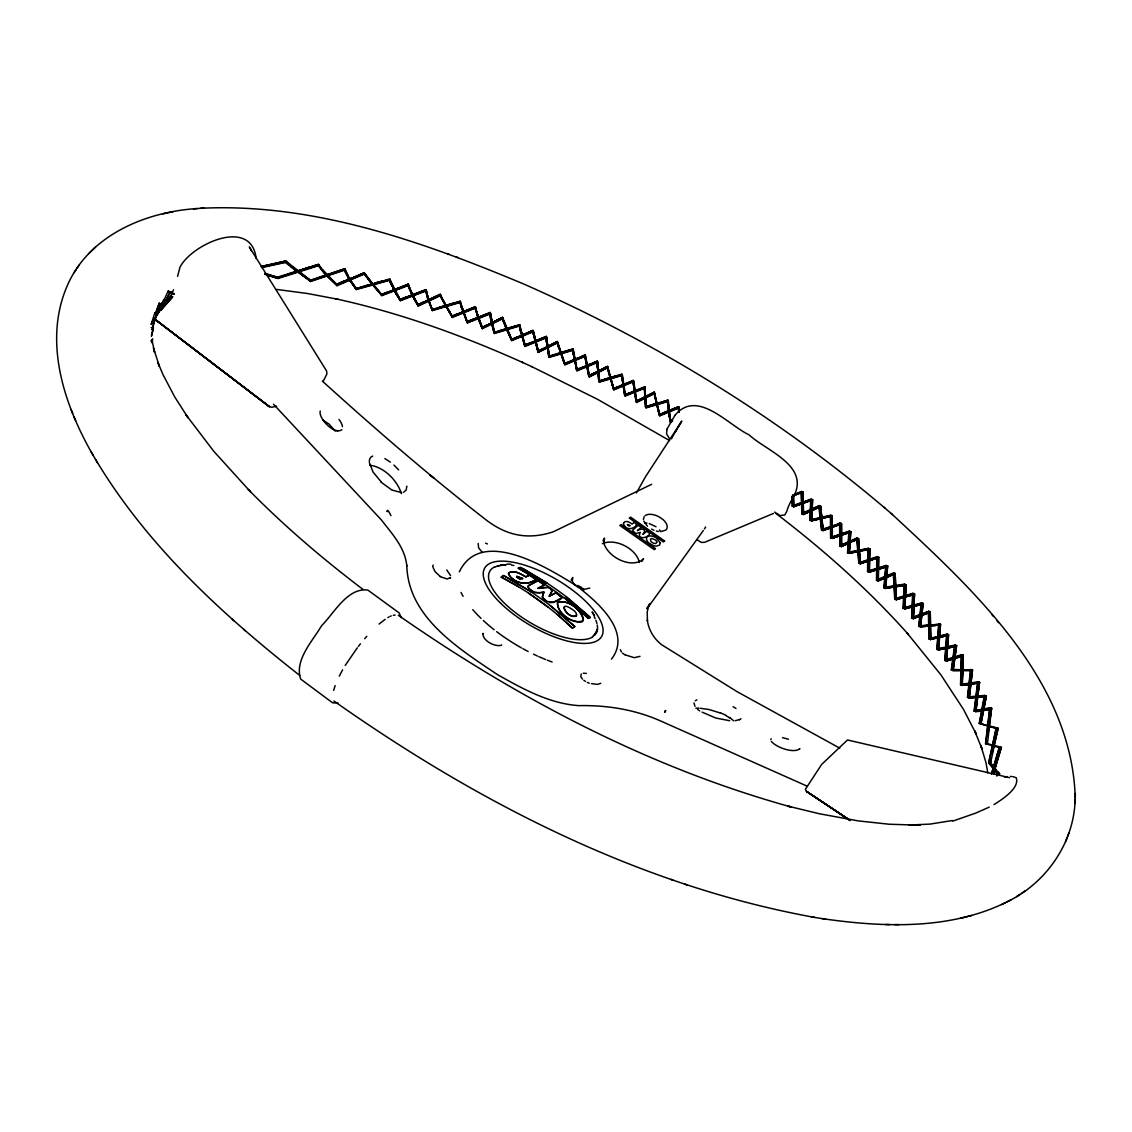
<?xml version="1.0" encoding="UTF-8"?>
<svg xmlns="http://www.w3.org/2000/svg" width="1132" height="1132" viewBox="0 0 1132 1132"><rect width="100%" height="100%" fill="white"/><g stroke="black" fill="none" stroke-linecap="round" stroke-linejoin="round"><path stroke-width="1.5" d="M646.315 407.393L644.702 386.79L644.801 388.177L625.161 396.087L624.921 394.757L644.702 386.79L646.315 407.393L668.389 401.053L670.668 421.783L672.705 420.977L670.413 422.264L668.205 409.855L667.88 400.204L668.389 401.053M645.198 387.625L625.402 395.592L622.388 375.003L621.539 374.664L624.68 395.238L644.306 387.342L646.018 407.845L668.022 401.535L667.512 400.686L649.57 405.85M886.144 565.434L884.219 587.409L904.468 584.126L905.968 584.692L904.624 608.889L903.124 608.337L904.086 584.621L883.908 587.833L885.719 565.986L887.644 565.986L886.144 565.434L867.848 571.122L868.286 548.312L847.854 552.388L849.269 531.092L850.755 531.658L849.34 552.954L847.543 552.826L848.858 531.658L850.755 531.658L832.345 537.884L830.86 537.332L830.761 515.202L810.144 519.885L811.092 499.099L812.578 499.665L811.63 520.451L809.847 520.31L810.682 499.651L812.168 500.217L811.319 520.876L832.246 515.768L830.761 515.202M644.702 386.79L645.523 406.996L667.512 400.686L670.059 421.217L667.88 400.204L649.938 405.383M884.219 587.409L885.719 587.975L905.968 584.692L904.624 608.889L922.665 604.049L923.089 603.483L921.589 602.917L903.421 607.87L904.468 584.126M809.281 511.805L803.366 514.466L802.574 492.604L801.088 492.024L801.881 513.9L803.366 514.466L818.776 507.433M899.303 585.952L905.968 584.692L904.921 608.422L911.019 606.936M603.738 542.115L603.922 543.487L604.545 538.082L602.974 540.756M809.621 511.254L803.635 513.956L802.942 492.052L794.324 495.363L802.942 492.052L803.366 514.466L802.942 492.052L801.456 491.486L802.149 513.376L803.635 513.956L809.564 511.268M946.465 635.703L930.476 639.495L929.896 612.384L928.382 611.818L928.962 638.929L930.476 639.495L945.574 635.972M671.488 438.806L672.111 437.589M945.956 635.406L930.73 639.028L930.249 611.789L930.476 639.495L930.249 611.789L928.735 611.223L929.216 638.462L936.588 637.811M953.526 646.896L938.386 649.895L936.857 649.343L938.612 624.256L940.522 624.298L919.043 625.883L921.589 602.917M960.346 656.758L946.338 660.989L944.796 660.437L946.621 634.67L948.545 634.642L947.017 634.09L935.06 637.245M944.513 648.438L937.154 648.877L939.008 623.746M951.927 659.036L946.621 660.48L945.093 659.928L947.017 634.09M831.015 527.385L841.43 523.564L841.331 546.53L841.43 523.564L839.944 522.998L840.128 545.454L857.037 538.025L858.523 538.591L841.331 546.53L841.062 524.102L839.576 523.536L839.845 545.964L841.331 546.53L851.391 542.214M945.291 648.268L938.683 649.428L940.522 624.298L938.386 649.895L940.126 624.807L938.386 649.895L954.432 646.655M950.031 659.574L946.621 660.48L948.545 634.642L946.338 660.989L948.149 635.236L946.338 660.989L952.309 659.362M172.248 292.693L168.13 291.15L173.889 294.207L170.267 291.999M937.296 625.232L920.231 626.859L922.665 604.049L904.624 608.889L905.586 585.187L904.086 584.621M809.847 520.31L830.393 515.683L830.577 537.799L832.062 538.365L850.344 532.224L849.028 553.378L869.772 548.879L868.286 548.312M154.843 319.281L156.768 313.72L154.716 313.026L156.655 314.356L156.612 315.587L153.457 322.45M160.263 306.928L160.164 305.499M1007.268 901.737C1046.223 883.031 1074.226 842.732 1075.145 799.15M1075.23 797.508C1071.565 678.903 972.247 588.626 891.266 513.504M693.93 702.93L694.991 706.255M867.848 571.122L869.334 571.674L887.644 565.986L885.408 588.399L887.219 566.552L885.408 588.399L905.586 585.187L885.408 588.399L883.908 587.833M1074.99 803.239L1075.4 793.475M406.855 486.166L406.19 489.972L403.7 492.25M869.051 560.566L878.644 557.255L878.276 580.447L876.493 580.405L876.776 557.241L878.262 557.807L877.993 580.971L895.143 573.485L893.643 572.919L876.776 579.881L877.159 556.689L878.644 557.255L878.276 580.447L884.007 578.197M847.543 552.826L867.904 548.808L867.565 571.589L869.051 572.155L887.644 565.986L885.719 587.975L895.143 586.645M912.916 606.427L923.089 603.483L920.557 626.435L918.717 626.307L921.151 603.498L922.665 604.049L920.231 626.859L938.725 625.005M955.111 658.06L963.191 655.23L962.087 685.412L962.808 655.852L961.266 655.301L960.53 684.86L969.516 684.733L979.562 682.384L978.006 681.818L960.785 684.393L961.648 654.664L963.191 655.23L962.087 685.412L977.454 683.332M967.45 697.383L970.534 669.903L972.501 669.932L951.616 669.578L955.054 645.07L956.582 645.636L953.144 670.13L951.29 669.988L954.601 645.665L956.582 645.636L946.706 647.999L956.582 645.636L953.144 670.13L972.501 669.932L969.303 697.482L967.45 697.383L985.887 696.605L986.368 695.968L984.798 695.402L967.747 696.93L970.945 669.38M978.006 681.818L974.411 710.627L990.033 707.712L991.618 708.278L991.193 708.972L975.685 711.688L979.138 682.992L977.567 682.44L960.53 684.86M988.986 725.57L991.193 708.972L978.614 711.476L974.114 711.122L977.567 682.44M643.443 519.489L644.108 516.73M928.325 613.02L913.17 618.61L914.09 594.413L912.59 593.861L911.67 618.058L913.17 618.61L928.65 612.893M925.509 613.7L913.467 618.086L914.486 593.861L913.17 618.61L914.486 593.861L912.986 593.295L911.953 617.534L913.467 618.086L927.83 612.78M1000.872 748.026L985.548 743.71L989.609 708.406L991.193 708.972L989.198 723.631M960.785 684.393L967.761 684.464L979.562 682.384L975.685 711.688M344.581 270.152L310.593 281.514L310.324 280.17L285.773 261.053L261.421 266.784L285.773 261.053L295.084 269.727L310.635 281.005L345.133 269.543L344.807 268.723L310.324 280.17L285.052 261.648L261.421 266.784M993.655 773.071L1001.381 747.29L985.802 743.271L990.033 707.712M985.548 743.71L987.401 743.823L991.618 708.278L978.218 711.009M955.295 650.971L952.833 670.54L972.077 670.469L969.006 697.935L985.887 696.605L983.142 709.453M953.951 658.414L963.191 655.23L962.342 684.945L979.562 682.384L975.982 711.179L974.411 710.627M956.13 646.216L952.833 670.54L972.077 670.469L969.006 697.935L985.887 696.605L981.486 719.089M162.852 304.989L170.649 296.117L172.658 296.726L161.508 309.475L162.569 305.98L161.253 303.9L159.216 303.206L161.933 305.569L162.272 307.621L160.886 310.154L158.89 309.475M576.825 614.959C568.377 622.642 554.439 595.701 574.561 611.096A7.882 3.198 35.8 0 1 576.372 613.544L576.33 616.289C571.264 617.294 564.627 612.582 564.019 607.389L564.896 606.582M951.616 669.578L972.501 669.932L969.303 697.482L986.368 695.968L980.821 723.956L979.237 723.39L984.316 696.038M976.463 702.59L979.138 682.992M983.425 724.48L979.534 723.037L984.798 695.402M991.618 708.278L987.925 735.078M967.747 696.93L972.685 697.468L986.368 695.968L981.119 723.589L979.534 723.037M982.972 724.367L996.485 727.749L988.873 762.444L990.514 762.996L996.613 770.453L990.514 762.996L991.335 757.817M151.985 342.869L152.622 338.878M152.013 342.175L152.48 339.501M997.448 774.359L988.632 762.827L996.019 728.343L998.099 728.315L996.485 727.749M990.514 762.996L998.099 728.315L990.825 726.857M151.164 327.643L153.372 327.799L151.603 335.723M636.41 492.915L645.58 476.614L681.789 421.062L678.238 426.976M264.803 273.986L277.793 277.623L317.922 264.959L324.728 273.378L336.657 284.896L364.179 272.77L381.909 295.155L408.567 284.995L410.69 290.797M995.792 736.479L997.632 728.909L979.237 723.39M998.099 728.315L991.873 754.351M177.597 276.392L179.719 268.199M151.377 336.303L153.259 328.337L151.914 329.78M333.657 690.407L335.143 685.596M665.291 711.108L665.658 710.486M432.82 566.311L433.174 565.038M551.878 591.314C550.817 585.343 542.228 588.102 537.926 588.343L544.563 584.947L538.011 580.645L528.078 585.994C529.153 592.56 538.408 593.791 543.983 592.135C537.672 603.469 556.562 604.729 562.25 597.555L555.869 592.828L549.246 596.239L551.878 591.314L549.246 596.239L555.869 592.828L557.468 594.003M152.24 321.559L151.164 324.474L154.306 314.441M156.768 313.72L152.834 326.497M994.688 768.897L996.146 763.973M596.889 631.599L597.512 629.095L594.371 635.392L595.842 633.665L596.889 631.599L592.517 636.792M991.59 773.227L999.231 747.46M993.472 773.764L1001.396 747.29M991.491 774.231L999.74 746.724M156.655 314.356L152.565 327.134M161.253 303.9L154.405 320.002M158.82 304.48L156.386 311.456M164.168 299.739L168.13 291.15M180.002 267.223C191.322 244.526 251.318 216.622 256.143 258.421M161.197 304.494L153.089 323.045M159.216 303.206L155.523 313.352M381.909 295.155L370.872 282.505L364.179 272.77L370.291 282.222L381.47 294.829L408.199 284.189L408.567 284.995M264.789 273.52L277.609 277.142L318.446 264.35L322.323 270.647L336.657 284.896L364.179 272.77M413.817 298.508L417.835 305.286L436.301 296.06L440.334 294.278L440.716 295.084L418.345 305.555L412.77 295.41M621.808 385.135L633.255 380.38L633.75 381.215L614.068 389.408L607.389 366.457L607.573 367.829L589.263 377.013L589.008 375.654L607.389 366.457L607.87 367.277L589.475 376.489L585.046 355.009L585.159 356.368L564.925 364.815L557.255 341.524L537.912 351.585L538.351 352.406L557.397 342.897L557.255 341.524L565.109 364.348L585.513 355.83L585.046 355.009L580.999 356.679M1065.608 841.571L1067.037 837.864M1067.575 836.477L1068.99 832.784M173.493 289.721L172.064 293.174M511.947 340.152L502.424 317.413L502.537 318.785L482.345 328.69L481.949 327.87L502.424 317.413L511.947 340.152L533.427 331.266L533.002 330.445L511.367 339.812L533.002 330.445L538.549 351.868L557.694 342.345M444.253 303.73L451.965 316.606L475.313 306.744L479.657 321.12M770.779 739.621L771.133 738.786M655.272 397.983L659.758 415.84L678.775 408.015L678.266 407.166L659.249 414.991L654.197 392.21L659.956 415.373L679.129 407.478L678.606 406.629L659.447 414.51L654.197 392.21L636.34 401.138L636.594 402.511L654.409 393.611L653.914 392.762L636.113 401.662L632.901 380.918L636.821 401.973L654.706 393.059M478.185 543.445L478.624 547.831L482.303 552.487M392.28 285.632L389.634 279.01L389.55 280.354L356.226 289.551L355.887 288.731L368.975 284.656M480.463 324.516L481.949 327.87L502.127 317.979L511.367 339.812L532.634 330.997L537.912 351.585L557.255 341.524L565.109 364.348M170.125 292.594L174.158 293.598M516.574 337.605L533.002 330.445L538.125 351.047L542.752 348.67M320.229 411.058C318.191 418.175 333.926 435.042 341.878 429.778M538.351 352.406L532.634 330.997L537.912 351.585L556.958 342.076L564.472 363.995L584.692 355.547L588.796 376.178L607.389 366.457L613.869 389.875L633.396 381.753L632.901 380.918L613.403 389.04L607.092 367.009L588.796 376.178L584.692 355.547L566.906 362.962M996.853 776.156L998.113 773.467L988.873 762.444M569.382 361.915L585.046 355.009L589.008 375.654L593.423 373.39M395.691 293.259L399.964 299.923L426.057 289.622L427.571 295.99M170.125 291.844L164.182 303.815L154.362 319.139M502.849 318.219L482.529 328.139L474.945 307.31L481.949 327.87L502.424 317.413L505.778 327.912L511.777 340.633L533.059 331.803M666.989 429.198L666.564 433.924L669.451 438.579M564.472 363.995L558.854 347.368M170.111 292.424L163.914 304.423L154.744 318.531M490.651 313.323L467.601 322.436L459.804 301.678L467.021 322.125L490.241 312.517L492.802 326.257M339.246 676.158L342.614 669.847M878.644 557.255L860.278 563.75L858.523 538.591L841.614 546.006L840.128 545.454M323.115 381.512L326.865 374.055L326.61 371.013L250.016 248.05M911.571 595.248L896.219 599.691L895.143 573.485L885.733 577.476M546.742 337.265L525.262 345.911L519.291 325.139L524.611 345.585L546.303 336.445L549.487 356.905L573.33 349.816L577.263 370.32L597.738 362.028L597.272 361.207L593.21 362.834M589.347 364.391L576.584 369.98L577.037 370.815L597.342 362.58L597.272 361.207L599.578 381.71L622.388 375.003M549.487 356.905L546.303 336.445L546.332 337.817L525.036 346.406L519.715 325.945L494.443 333.459L494.033 332.638L509.952 327.516M163.489 304.366L170.677 296.046L170.338 296.683L172.658 296.726M475.723 307.55L452.489 316.932L440.023 294.844L451.965 316.606L474.945 307.31L475.341 308.116L452.347 317.413L452.107 316.111L475.313 306.744L477.605 316.932L482.345 328.69M793.744 496.382C809.889 465.478 766.307 450.918 749.03 434.801C728.244 425.165 697.482 388.672 675.181 415.034M197.152 208.557C145.405 211.825 89.131 235.3 67.312 285.604C42.945 341.496 64.114 405.001 92.881 454.894M459.337 571.83C481.001 526.592 546.997 567.585 574.759 584.72M482.954 633.722L483.053 633.425C481.963 640.047 494.571 647.348 501.462 645.24L501.66 644.957M672.606 436.711L673.13 435.792M673.682 434.844L674.233 433.867M161.734 303.701L164.366 299.131L159.867 307.041M411.878 293.556L408.199 284.189L408.171 285.575L381.824 295.65L381.47 294.829L408.199 284.189L411.581 294.122M674.813 432.863L677.318 428.561M675.832 431.108L676.03 430.754M676.837 429.368L678.662 426.269M577.037 370.815L572.962 350.312L549.218 357.372L546.303 336.445L524.838 345.09L525.036 346.406M571.122 580.334L572.75 577.447L572.311 580.773M679.327 425.137L680.785 422.689M953.611 658.994L958.337 656.97M986.397 710.188L989.127 708.972M641.816 561.557L643.514 558.727C632.76 569.325 608.478 558.232 603.88 543.204M611.464 659.135C631.599 633.297 600.102 604.417 580.985 589.333M460.583 301.975L432.622 310.126L429.353 302.4L426.057 289.622L426.806 295.735L432 309.786L442.881 306.192M704.401 528.998L705.632 526.974M585.4 365.976L597.272 361.207L599.295 382.163L622.02 375.499L621.539 374.664L598.828 381.328L596.875 361.759L581.494 367.971L592.814 363.386M885.889 566.99L869.051 572.155L869.39 549.374L849.028 553.378L850.344 532.224L832.062 538.365L832.246 515.768L811.63 520.451L810.144 519.885M345.189 665.46L357.33 647.787M600.795 683.303L597.314 684.393L591.456 683.615M170.677 296.046L170.338 296.584A43.794 39.931 37.7 0 0 172.064 293.174M520.097 325.45L494.712 332.992L490.241 312.517L491.217 322.252L494.033 332.638L500.627 330.289M567.84 350.892L548.779 356.552L545.893 336.996L524.611 345.585L520.324 330.671L519.673 324.643L503.839 329.327M579.004 368.99L576.584 369.98L572.877 348.996L559.18 353.085M886.087 577.334L895.143 573.485L896.219 599.691L894.804 574.066L893.304 573.5L894.719 599.125L896.219 599.691L911.939 594.696M460.2 301.169L467.021 322.125L489.831 313.083L490.227 313.889L467.403 322.945L461.29 307.338L460.2 301.169L432 309.786L435.48 308.753M943.097 636.637L938.768 637.288M74.118 272.671L76.283 269.43M77.089 268.199L79.24 264.987M450.154 578.211L450.578 577.589L447.14 578.961L441.721 577.193M548.779 356.552L546.657 341.708M608.351 378.555L598.828 381.328L597.427 366.386M639.99 656.334L634.288 657.692L625.6 655.004M494.033 332.638L490.524 318.446L490.241 312.517L467.219 321.615L461.63 306.829M153.372 327.799L152.141 329.228M389.988 279.816L356.439 289.07L350.411 280.552L344.807 268.723L344.255 269.345L349.717 280.255L355.887 288.731L389.634 279.01L394.615 291.561M368.664 285.151L364.348 286.354L389.196 279.533L395.379 292.792L399.964 299.923L425.604 290.202L425.972 291.009L400.318 300.73L400.134 299.4L426.057 289.622L427.556 298.367L432.382 310.607L460.186 302.485L467.403 322.945M648.594 606.554L648.155 607.276L649.966 603.526L646.797 608.733L647.645 607.672M703.283 530.554L648.438 606.766L647.207 612.044L647.433 620.916L647.334 620.209C648.594 629.887 653.956 638.802 661.668 644.745L737.229 691.751L839.746 748.139M581.225 674.007L580.815 676.71L582.428 679.058M799.461 749.2L799.857 748.662C794.282 753.714 776.807 747.842 771.387 741.446M563.326 352.222L572.877 348.996L573.33 349.816M934.551 625.6L939.121 624.51M358.349 646.443L360.443 643.825M309.149 267.194L287.74 274.383L318.446 264.35L325.365 273.633L337.025 285.165L364.518 273.576M172.319 297.277L160.886 310.154M164.678 303.093L166.942 300.489M364.688 638.717L366.81 636.311M150.853 341.1L151.844 339.996M95.583 246.96L88.763 253.582M379.093 624.057L385.121 619.346M678.266 407.166L679.03 412.062L679.129 407.478M640.302 528.276L641.264 527.498L638.151 525.319L632.321 530.441L635.844 533.497L640.33 532.394C636.014 539.497 647.688 538.917 649.839 533.497L646.712 531.304L642.849 534.389C647.702 529.054 641.363 527.753 637.401 530.597L639.821 528.658M678.507 411.199L678.606 406.629M1009.631 777.684L847.472 739.974L821.648 764.425L805.376 789.301L806.437 791.367L848.929 819.653M1016.593 896.586L1020.088 894.28M1021.757 893.162L1025.252 890.856M589.786 588.102L584.027 589.362A10.174 5.886 27.1 0 1 578.381 587.522L575.127 585.202A10.174 5.886 27.1 0 1 572.339 581.041M739.493 719.683L740.936 718.792M993.995 804.583C1001.891 799.574 1019.875 788.24 1016.253 777.826M372.711 456.069L371.254 456.889A23.135 10.471 43.9 0 0 369.329 461.587M695.317 700.765L696.902 699.873M387.837 617.605L389.111 616.898M560.071 598.701L553.124 602.521L549.459 602.592M561.713 597.837L559.052 595.177M822.101 918.618C884.856 927.674 953.37 930.306 1011.088 899.784M1001.636 904.609L1005.442 902.657M487.114 324.799L482.133 327.332L482.529 328.139M387.087 511.197C387.568 513.433 386.069 505.65 390.979 515.654M593.168 373.942L607.092 367.009L613.869 389.875M412.501 295.976L418.203 306.107L440.405 295.65L440.023 294.844L417.835 305.286L407.803 284.769L381.47 294.829L368.325 278.783L381.555 294.334L388.318 291.66M542.511 349.208L556.958 342.076L558.585 347.906M602.408 543.629C615.709 537.955 636.297 548.652 639.424 562.533M486.887 325.351L502.127 317.979L503.542 321.771M442.032 298.112L440.334 294.278L417.977 304.734L418.203 306.107M989.227 807.13L975.911 813.031L952.748 821.125M423.552 301.989L417.977 304.734L414.057 297.942M651.65 484.326L553.166 531.842C522.885 541.846 502.099 531.7 487.142 520.72C430.217 476.544 375.697 429.424 322.309 381.06M423.354 302.555L440.023 294.844L441.749 298.678M801.881 513.9L818.818 506.145L821.492 529.988L822.978 530.554L820.615 506.16L819.129 505.58L802.149 513.376M819.087 507.292L812.422 510.376M317.922 264.959L325.04 274.199L336.982 285.717L364.179 274.17L381.824 295.65M810.908 510.659L820.615 506.16L823.205 530.087L831.822 527.087M810.682 510.758L820.615 506.16L822.978 530.554L830.336 528.021M529.309 575.254L525.885 576.853C521.017 574.377 514.013 569.226 508.565 573.061L509.938 576.598A11.362 4.104 23.7 0 0 512.145 578.494C519.121 584.239 528.715 585.117 535.931 579.358L529.309 575.254L525.885 576.853C520.89 574.108 514.89 570.075 509.089 572.523L508.367 573.754C513.659 583.39 527.243 586.206 535.931 579.358L532.648 577.278M590.38 617.52L566.382 596.889L590.38 617.52L588.527 618.355L564.316 597.738L588.527 618.355M895.61 593.182L894.804 574.066L877.993 580.971L878.262 557.807L860.278 563.75L858.197 539.157L856.712 538.591L839.845 545.964M853.599 541.223L858.197 539.157L859.513 557.581M350.906 278.132L336.699 284.344L336.982 285.717M343.689 281.203L336.699 284.344L322.705 270.067L337.025 285.165M390.314 616.303L391.219 615.921M893.304 573.5L876.493 580.405M343.562 281.769L363.839 273.364L364.179 274.17M567.104 362.481L564.656 363.513L577.136 358.264M516.8 337.095L511.523 339.331L504.462 323.342M618.313 386.578L613.403 389.04L618.072 387.073M773.524 513.404L704.599 542.327L701.288 542.398L696.93 539.667M457.894 313.705L452.107 316.111L444.494 303.178M625.614 383.55L613.586 388.573L612.186 384.498M628.953 382.545L621.496 385.644M350.708 278.698L363.839 273.364M530.101 342.925L524.838 345.09L519.673 324.643M579.259 368.48L576.584 369.98L572.509 349.491L572.962 350.312M662.687 413.562L659.249 414.991L653.914 392.762L636.113 401.662L632.901 380.918M663.777 413.123L678.493 406.897L671.177 409.699M581.777 367.461L576.811 369.485L577.263 370.32M662.97 413.067L667.399 411.241M928.735 611.223L911.953 617.534M457.682 314.215L474.945 307.31L476.02 310.975M472.95 319.295L467.219 321.615L467.601 322.436M529.818 343.449L545.893 336.996L546.289 342.246M928.382 611.818L911.67 618.058M629.675 392.832L624.921 394.757L625.402 395.592M633.17 391.417L637.118 389.832M636.764 390.37L624.68 395.238L621.539 374.664M472.681 319.818L489.831 313.083L490.524 318.446M394.912 291.037L400.487 300.221L426.424 290.429M669.918 421.401L672.196 420.128L670.158 420.92L670.668 421.783M406.685 296.839L400.134 299.4L394.559 290.231M884.149 578.141L878.276 580.447L876.776 579.881M801.456 491.486L792.57 495.292L801.088 492.024M388.135 292.169L407.803 284.769L409.218 288.504M406.43 297.376L425.604 290.202L432.382 310.607M837.468 523.918L839.944 522.998M811.092 499.099L792.556 505.763L791.99 496.269L792.287 506.23L793.773 506.811L812.578 499.665L794.041 506.329L792.556 505.763M839.576 523.536L821.719 529.521L819.129 505.58M810.682 499.651L792.287 506.23M835.388 525.8L841.43 523.564L841.614 546.006L858.523 538.591L860.278 563.75L858.792 563.184L856.712 538.591M961.648 654.664L945.093 659.928M961.266 655.301L944.796 660.437M834.694 525.347L821.492 529.988M831.496 527.611L841.062 524.102L822.978 530.554L820.29 506.726L818.818 506.145M849.269 531.092L830.86 537.332M877.159 556.689L859.032 562.717L857.037 538.025M957.983 657.579L961.195 656.433M848.858 531.658L830.577 537.799M876.776 557.241L858.792 563.184M876.989 557.835L860.518 563.283L859.032 562.717M296.174 270.732L291.051 266.827L310.281 280.679L344.255 269.345L345.755 273.053M829.629 527.88L823.205 530.087L821.719 529.521M739.734 719.57L735.361 720.659M885.719 565.986L867.565 571.589M885.564 567.104L869.051 572.155L869.39 549.374L867.904 548.808M912.986 593.295L894.973 598.658L893.643 572.919M912.59 593.861L894.719 599.125M266.954 275.288L278.09 278.472L318.233 265.794M344.255 269.345L318.884 277.694L344.807 268.723L346.25 272.472M265.397 274.397L277.892 277.991L318.757 265.171M867.919 560.948L860.518 563.283L859.782 557.071M909.109 596.026L912.434 594.951M494.995 566.962L499.014 565.675M921.151 603.498L903.124 608.337M500.316 330.77L519.291 325.139L519.715 325.945M549.048 356.085L563.736 351.727M563.934 351.67L568.222 350.396M625.161 396.087L621.907 374.183L604.658 379.262M509.542 328.025L519.291 325.139L520.324 330.671M617.407 375.513L599.111 380.876M612.907 377.211L617.011 376.008M439.004 307.72L459.804 301.678L460.186 302.485M663.55 401.478L667.88 400.204L670.413 422.264M442.555 306.673L459.804 301.678L461.29 307.338M448.64 304.508L455.191 302.612M946.621 634.67L929.216 638.462M659.376 402.681L645.82 406.544M913.255 606.342L923.089 603.483L920.557 626.435L928.551 625.84M375.003 283.396L381.385 281.656M375.385 282.887L381.767 281.146M276.604 406.176L271.807 407.279L269.133 406.515L154.575 318.87M989.609 708.406L974.114 711.122M955.054 645.07L937.154 648.877M1004.494 777.132L1007.296 776.538M954.601 645.665L936.857 649.343M497.429 566L505.509 564.854M338.043 703.071L332.567 702.802L300.673 679.073C294.249 660.041 312.503 641.236 321.601 625.699C334.025 613.374 347.439 587.367 367.815 590.069L399.228 612.978L401.138 617.619M960.233 918.307L971.709 915.491M911.218 606.894L904.921 608.422L903.421 607.87M285.773 261.053L261.761 266.261M286.071 261.888L262.044 267.11M310.593 281.514L285.349 262.483L261.704 267.633M952.323 820.516L930.193 824.082L908.798 825.072L920.358 824.832L916.17 824.931M173.026 211.741L162.782 213.863M986.779 709.552L978.925 710.924M928.962 638.929L931.891 638.377M393.299 615.27L395.082 615.086M938.612 624.256L918.717 626.307M929.782 625.713L937.692 624.737M539.384 592.644L535.026 592.503M540.304 592.517L543.983 592.135L542.072 597.017L546.827 601.333M934.933 625.105L919.043 625.883M503.669 564.925L500.344 565.25L506.089 564.854M200.689 208.288C312.729 202.713 421.444 241.215 523.309 283.835C656.532 342.487 782.099 419.519 892.483 514.565M193.572 208.854L204.213 207.991M546.572 587.466L537.926 588.343L544.563 584.947L538.011 580.645L528.602 585.456L528.064 587.494M970.534 669.903L951.29 669.988M695.812 708.193L698.812 708.094M583.263 673.243L586.376 673.413M401.775 492.632L392.705 490.255M912.93 824.973L889.228 824.238L858.084 820.87L819.497 813.781L787.844 806.111L790.858 806.904C649.683 767.821 518.116 698.741 398.322 615.256M894.804 924.589L898.879 924.632M885.705 924.504L889.724 924.561M506.853 564.104L510.928 564.231M369.683 465.167C383.621 466.837 397.261 480.095 401.393 493.665M644.801 522.927L646.966 523.083M1010.423 776.396L1011.697 776.481M700.298 708.292L709 709.509L720.009 712.891M729.73 720.73L715.721 718.013L702.109 712.141M276.548 289.424L307.536 293.513L338.001 299.301L335.709 298.806C400.289 312.885 462.719 335.581 522.942 362.608L522.107 362.226L532.281 366.867M333.912 700.991C478.044 802.645 639.99 885.804 814.785 917.444M811.304 916.906L825.653 919.17M573.896 584.466L575.764 584.82M782.537 737.639L788.509 739.253M1012.928 776.679L1015.602 777.5M780.67 515.442L784.618 515.06L786.712 511.607A35.842 12.254 -51.4 0 1 791.919 499.467M265.072 274.015L278.09 278.472M336.43 430.599L337.746 430.952M265.114 273.562L277.793 277.623M649.259 523.564L656.036 526.762M988.632 762.827L990.274 763.378M171.908 293.528L173.889 294.207M985.802 743.271L987.401 743.823M670.88 879.38L673.073 880.144M684.436 884.05L686.756 884.856M447.465 253.738L449.008 254.304M456.267 256.936L457.752 257.488M894.973 598.658L896.473 599.224L909.463 595.489L896.473 599.224L895.879 592.673M847.854 552.388L849.34 552.954L869.772 548.879L869.334 571.674L869.772 548.879L849.34 552.954L850.755 531.658L832.062 538.365L831.879 516.263L830.393 515.683M485.586 543.204L487.383 543.898M587.267 682.37L589.263 683.19M169.503 291.731L172.234 292.877L169.39 292.325M719.994 712.58L726.037 715.339M807.441 786.287L660.465 720.9C634.712 709.509 606.865 705.066 578.877 705.646C549.246 703.609 522.588 688.794 497.259 674.488C458.814 648.579 407.987 617.28 406.798 565.377L406.841 566C405.001 547.534 392.563 534.474 381.498 520.069L273.463 404.181M577.66 585.442L581.211 587.352M531.502 366.513L597.427 399.256L669.606 440.603M779.17 514.848L776.651 513.39M322.96 420.071L329.072 424.104L335.242 431.136M392.266 490.312L381.144 482.232M726.164 715.749L729.857 717.971M384.852 458.573L390.314 462.111M518.527 586.701L501.193 577.108L503.698 575.551L530.724 591.583L503.698 575.551L501.193 577.108C527.201 590.536 551.326 607.87 572.438 628.175L574.801 626.491L550.265 605.578A361.646 305.612 56.6 0 0 530.696 591.64M439.655 576.245L441.452 577.334M533.625 591.866L528.715 588.399M625.614 655.315L622.572 653.192M154.532 319.068L269.02 406.43M733.126 706.679L735.998 708.462M546.926 582.994L524.158 569.354L520.281 567.457L518.3 568.179L545.016 583.956L518.3 568.179L520.281 567.457L524.158 569.354L546.926 582.994A344.397 293.513 56.9 0 1 566.425 596.833M806.564 791.409L850.259 820.558L806.493 791.395L847.797 818.903M528.531 593.14L547.789 606.95M300.022 273.661L310.281 280.679M583.787 680.247L585.428 681.365M774.698 512.06L775.703 512.768M729.659 717.504L733.791 720.858M439.839 576.061L435.07 571.646L432.962 567.245M363.032 589.447C322.578 558.769 283.849 525.729 248.276 489.477L250.398 491.684L213.877 451.413L185.775 414.524L188.025 417.708L174.724 396.922L162.966 374.565L157.829 362.325L159.357 366.343L153.499 348.048L154.546 352.25L152.155 340.859M153.994 318.672L269.501 406.699M153.994 318.559L269.246 406.586M775.745 513.263C823.374 549.742 868.598 589.645 908.472 634.557L906.93 632.802L940.833 674.757L963.417 709.255L976.138 733.904L974.666 730.805L981.939 748.761L980.807 745.323L985.986 762.657L987.826 772.915M697.553 709.283L699.717 710.953M299.739 675.45C219.353 612.299 142.123 540.912 90.857 451.371M550.265 605.578L574.801 626.491L572.438 628.175L557.255 614.45M581.31 587.423L582.782 588.64A10.216 5.943 27.1 0 1 583.999 589.97M883.767 507.051L884.941 508.07M550.676 588.923L552.048 590.72M232.258 619.246L234.055 620.845M243.635 629.307L245.319 630.821M393.894 465.054L398.648 469.907M381.328 482.062L373.022 471.973L369.386 462.663M647.377 526.154L643.783 521.102M446.744 569.962L450.55 575.537M997.589 771.585L999.797 774.047L997.674 771.656M991.731 614.365L993.415 616.402M996.825 620.562L998.537 622.657M356.226 289.551L348.189 277.722M355.887 288.731L349.717 280.255L347.199 274.468L348.529 278.529M356.099 288.25L350.071 279.731L356.439 289.07M659.546 529.918L660.791 531.63L665.715 530.116A13.669 7.443 27.7 0 0 667.173 526.253L666.776 524.654A12.933 7.047 27.7 0 0 663.111 519.659L659.065 516.843A12.933 7.047 27.8 0 0 652.188 514.466L650.037 514.296A13.669 7.457 27.8 0 0 645.07 515.683M339.006 419.42L340.336 421.373A14.688 6.651 43.3 0 1 342.444 426.637M400.318 300.73L392.889 288.094M621.482 652.06L620.336 649.754M452.347 317.413L443.037 300.291L452.489 316.932M678.846 410.93L679.37 411.765M249.252 246.818L250.766 249.507M659.447 414.51L659.956 415.373M592.418 612.426L594.555 616.077M592.121 611.917L594.286 615.61M95.484 459.38L97.479 462.847M614.068 389.408L608.691 372.244M348.925 277.991L345.911 271.652M525.262 345.911L520.649 330.162M511.777 340.633L503.132 320.964M493.297 328.917L494.712 332.992M389.634 279.01L400.487 300.221M411.213 293.315L412.869 296.782M441.367 297.872L443.164 301.65M345.43 272.246L347.085 275.854M411.51 292.749L413.123 296.216M441.65 297.306L443.419 301.098M160.079 304.253L160.532 305.215M391.927 284.825L393.568 288.391M410.322 289.99L418.345 305.555M430.825 306.107L432.622 310.126M250.653 249.281L251.276 250.639M480.661 323.936L482.133 327.332L476.713 312.39M390.328 282.491L391.913 286.155M564.925 364.815L557.397 342.897M71.061 409.444L72.689 413.392M74.061 416.802L75.674 420.708M408.85 287.698L410.364 291.363M429.537 302.796L431.179 306.885M389.196 279.533L390.667 283.297M310.324 280.17L310.635 281.005M479.416 321.672L475.624 310.168M285.052 261.648L285.349 262.483M277.609 277.142L277.892 277.991M428.25 298.975L429.905 303.602M538.549 351.868L533.427 331.266M494.443 333.459L490.227 313.889M659.758 415.84L654.197 392.21L636.34 401.138L633.255 380.38M611.464 381.512L607.87 367.277M494.302 332.171L490.906 317.894M589.263 377.013L585.159 356.368M427.203 295.183L428.618 299.782M589.475 376.489L585.513 355.83M549.218 357.372L546.332 337.817M636.594 402.511L633.396 381.753M636.821 401.973L633.75 381.215M425.972 291.009L426.523 293.825M573.57 354.443L576.811 369.485L572.877 348.996M599.295 382.163L597.342 362.58M670.158 420.92L668.191 405.567M599.578 381.71L597.738 362.028M622.374 379.56L624.921 394.757L621.907 374.183M572.509 349.491L573.245 354.939M646.018 407.845L644.801 388.177M645.523 406.996L644.306 387.342M678.775 408.015L679.03 412.062M832.091 532.394L832.345 537.884L832.246 515.768L811.63 520.451L812.578 499.665L794.041 506.329L812.168 500.217L811.319 520.876L831.879 516.263L831.779 532.889M596.875 361.759L597.073 366.924M154.716 313.026L154.744 314.144M592.701 636.934A61.581 24.013 30.4 0 1 519.178 615.412A61.581 24.013 30.4 0 1 494.811 566.821M511.678 565.208A61.595 24.013 30.4 0 1 513.928 565.505M594.243 616.869A61.595 24.013 30.4 0 1 595.135 618.61M595.871 620.294A61.595 24.013 30.4 0 1 596.946 623.52M597.272 625.048A61.595 24.013 30.4 0 1 597.187 630.425M544.888 584.211A357.089 303.503 56.8 0 1 564.175 597.993M552.119 661.994A87.688 34.724 30.4 0 1 547.265 660.168M545.638 659.517A87.688 34.724 30.4 0 1 538.86 656.645M537.502 656.036A87.688 34.724 30.4 0 1 533.469 654.154M528.149 651.494A87.688 34.724 30.4 0 1 522.927 648.707M521.626 647.985A87.688 34.724 30.4 0 1 496.637 631.656M494.16 629.746A87.688 34.724 30.4 0 1 483.322 620.52M481.058 618.383A87.688 34.724 30.4 0 1 472.737 609.653M463.087 596.352A87.688 34.724 30.4 0 1 461.049 592.461M792.499 498.448A35.842 12.254 -51.4 0 1 793.73 496.396M666.748 429.552A35.333 0.934 -58.9 0 1 675.04 415.232M658.654 531.502A12.933 7.061 27.7 0 1 656.319 531.021M653.928 530.215A12.933 7.061 27.7 0 1 651.593 529.111M583.277 618.001L583.277 620.421C574.023 625.755 556.788 613.318 557.51 602.592C567.769 598.885 582.202 609.823 583.277 620.421L581.933 621.963C571.702 622.798 557.071 613.558 557.51 602.592C567.557 598.828 579.343 608.988 583.277 618.001M660.31 542.978L659.532 545.171L656.192 546.091A7.783 4.231 28 0 1 653.306 545.511L649.386 543.374A7.33 3.976 28 0 1 647.15 540.884A7.627 4.146 28 0 1 646.485 538.889L646.57 538.011A7.882 4.273 28 0 1 648.976 536.087L649.938 535.974A7.641 4.146 28 0 1 653.688 536.61A7.386 4.004 28 0 1 656.192 537.813L660.31 542.978M623.52 523.055L623.506 523.791A5.278 2.858 27.5 0 0 625.09 526.281C627.864 532.167 641.504 525.46 634.09 522.475L632.081 524.059C629.916 522.319 625.373 519.701 623.52 523.055M656.786 542.143L656.334 543.077A3.764 2.038 28 0 1 653.716 543.303L651.056 541.803L650.362 539.087L651.975 538.563L655.315 539.837A3.764 2.038 28 0 1 656.772 542.157M516.871 576.414L518.003 578.07A3.707 1.373 24.1 0 0 519.022 578.622L522.616 578.509L516.871 576.414A3.495 1.302 24 0 0 516.772 576.867L520.097 579.046L522.616 578.509L516.871 576.414M627.482 524.526L628.897 526.083L630.227 525.517L627.482 524.526M664.824 712.17L665.475 710.783L664.824 712.17M793.461 496.849L793.773 506.811L793.461 496.849M655.414 548.581L654.183 549.6L619.841 525.503L621.1 524.512L655.414 548.581M664.611 540.983L663.394 541.973L629.265 518.088L630.51 517.098L664.611 540.983M433.556 477.86L430.118 475.129L433.556 477.86M500.712 603.299A67.736 26.418 30.4 0 0 600.993 637.443A67.736 26.418 30.4 0 0 527.696 566.127A67.736 26.418 30.4 0 0 500.712 603.299"/></g></svg>
